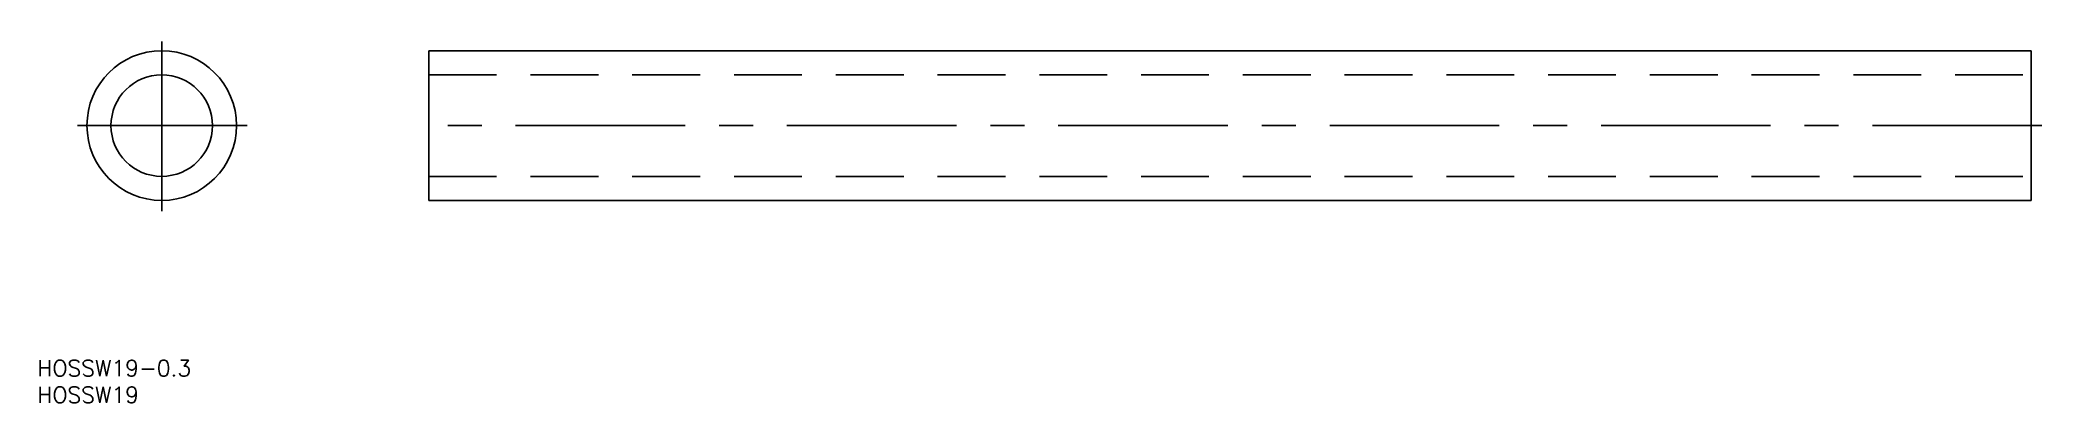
# Model space of a CAD drawing. Extents: x -23 to 352, y -52 to 16.
import ezdxf

# ---------------------------------------------------------------- set-up
doc = ezdxf.new("R2010")
doc.units = 0
doc.linetypes.add('CENTER', pattern=[50.8, 31.75, -6.35, 6.35, -6.35])
doc.linetypes.add('DASHED', pattern=[19.05, 12.7, -6.35])
doc.layers.get('0').update_dxf_attribs({"linetype": 'CONTINUOUS'})
doc.layers.add('CENTER', color=1, linetype='CENTER')
doc.styles.get("Standard").update_dxf_attribs({"font": 'txt.shx', "height": 3, "bigfont": 'bigfont.shx'})

msp = doc.modelspace()

# ---------------------------------------------------------------- linework, layer by layer
at = {"color": 7, "linetype": 'CONTINUOUS'}
for p, q in [((50, -14), (50, 14)), ((50, 14), (350, 14)), ((350, 14), (350, -14)), ((50, -14), (350, -14))]:
    msp.add_line(p, q, dxfattribs=at)
at = {"color": 3, "linetype": 'DASHED'}
for p, q in [((50, 9.5), (350, 9.5)), ((50, -9.5), (350, -9.5))]:
    msp.add_line(p, q, dxfattribs=at)
at = {"color": 7, "linetype": 'CONTINUOUS'}
for radius in [14, 9.5]:
    msp.add_circle((0, 0), radius, dxfattribs=at)
at = {"layer": 'CENTER', "color": 1, "linetype": 'CENTER'}
for p, q in [((0, -16), (0, 16)), ((16, 0), (-16, 0)), ((352, 0), (48, 0))]:
    msp.add_line(p, q, dxfattribs=at)

# ---------------------------------------------------------------- texts
at = {"color": 7, "linetype": 'CONTINUOUS'}
for s, p in [('HOSSW19-0.3', (-23.3, -46.89)), ('HOSSW19', (-23.3, -51.89))]:
    msp.add_text(s, height=3, dxfattribs=at).set_placement(p)

doc.saveas('drawing.dxf')
